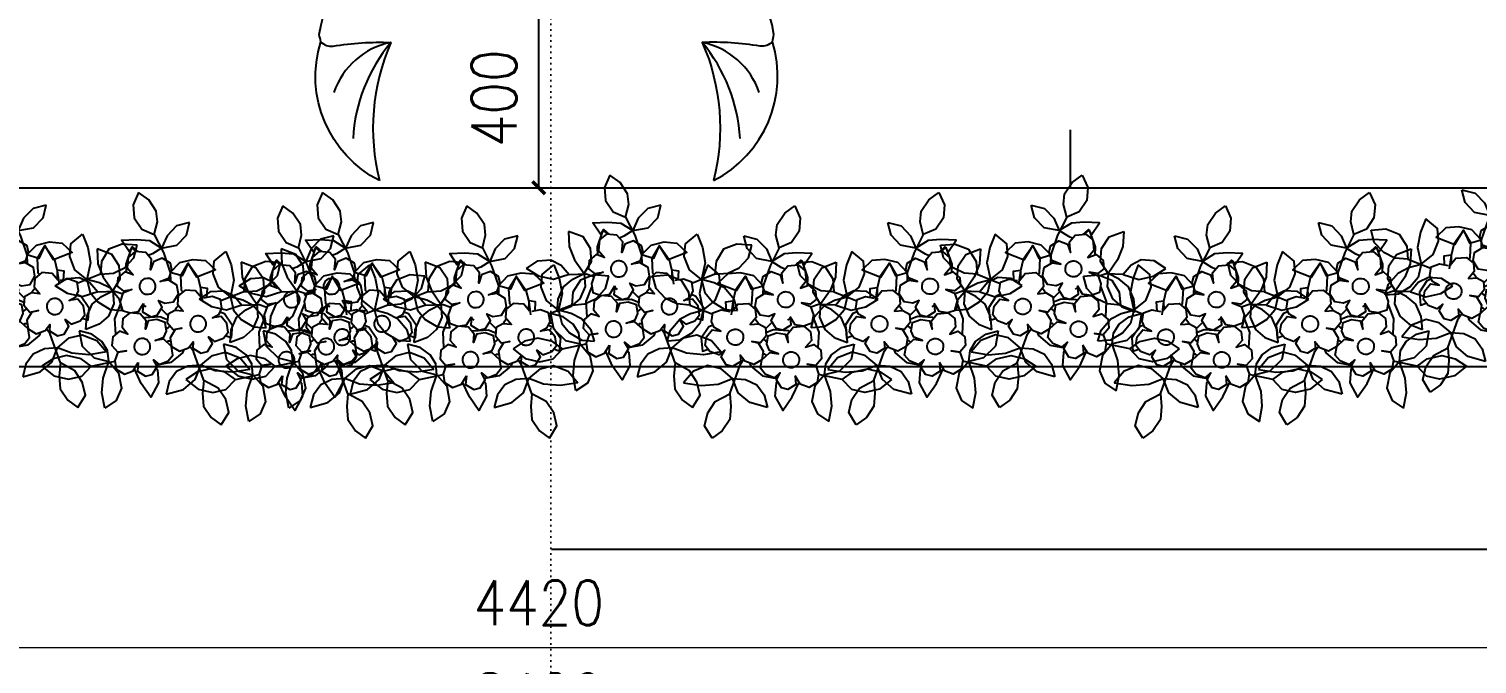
# Model space of a CAD drawing. Header units: millimetres. Extents: x -73920 to 111210, y -48963 to 87920.
# Drawn here: x 27017 to 30252, y 33941 to 35362 of the extents above; entities that cross this region are included whole.
import ezdxf
from ezdxf.lldxf.tags import DXFTag

# ---------------------------------------------------------------- set-up
doc = ezdxf.new("R2010")
doc.units = ezdxf.units.MM
doc.header["$LTSCALE"] = 100
doc.header["$MEASUREMENT"] = 0
doc.linetypes.add('DOT2', pattern=[0.125, 0, -0.125])
doc.layers.add('A-DIM', color=76, linetype='Continuous', lineweight=0)
for name, color, linetype in [('A-HATCH', 251, 'Continuous'), ('LANDSCAPE', 41, 'Continuous'), ('pohon', 3, 'Continuous'), ('water', 150, 'DOT2')]:
    doc.layers.add(name, color=color, linetype=linetype)
doc.styles.add('DIM25', font='simplex.shx', dxfattribs={"width": 0.85, "height": 50})
doc.styles.add('DIM50', font='simplex.shx', dxfattribs={"width": 0.85, "height": 100})
tags = doc.linetypes.add('DASHED2', pattern=[0.375, 0.25, -0.125]).pattern_tags.tags
tags[6:7] = [DXFTag(74, 4), DXFTag(75, 0), DXFTag(340, '0'), DXFTag(46, 1.0), DXFTag(50, 0.0), DXFTag(44, 0.0), DXFTag(45, 0.0)]
tags[4:5] = [DXFTag(74, 4), DXFTag(75, 0), DXFTag(340, '0'), DXFTag(46, 1.0), DXFTag(50, 0.0), DXFTag(44, 0.0), DXFTag(45, 0.0)]
doc.dimstyles.new('DIM25', dxfattribs={"dimtxt": 500, "dimasz": 1, "dimexe": 25, "dimexo": 20, "dimgap": 25, "dimtad": 1, "dimdec": 0, "dimzin": 0, "dimdsep": 46, "dimtxsty": 'DIM25', "dimblk": 'Tick', "dimcen": 0.09, "dimdle": 25, "dimclrd": 256, "dimclre": 256, "dimclrt": 1, "dimadec": 0, "dimazin": 0, "dimtfac": 1, "dimtdec": 0, "dimtix": 1, "dimtmove": 2, "dimatfit": 3, "dimldrblk": 'Tick', "dimfxl": 1, "dimtolj": 1, "dimtzin": 0, "dimlwd": 5, "dimarcsym": 0})
doc.dimstyles.new('DIM50', dxfattribs={"dimtxt": 50, "dimasz": 2, "dimexe": 25, "dimexo": 20, "dimgap": 50, "dimtad": 1, "dimdec": 0, "dimzin": 0, "dimdsep": 46, "dimtxsty": 'DIM50', "dimblk": 'Tick', "dimcen": 0.09, "dimdle": 25, "dimclrd": 256, "dimclre": 256, "dimclrt": 1, "dimadec": 0, "dimazin": 0, "dimtfac": 1, "dimtdec": 0, "dimtix": 1, "dimtmove": 2, "dimatfit": 3, "dimldrblk": 'Tick', "dimfxl": 1, "dimtolj": 1, "dimtzin": 0, "dimlwd": 5, "dimarcsym": 0})

# ---------------------------------------------------------------- blocks, each defined once
blk = doc.blocks.new('Tick')
at = {"const_width": 4}
blk.add_lwpolyline([(-7.1, -7.1), (7.1, 7.1)], dxfattribs=at)
blk = doc.blocks.new('*D13')
at = {"layer": 'A-DIM', "lineweight": 5, "transparency": 16777216}
blk.add_line((28156.3, 35008.6), (28156.3, 35404.6), dxfattribs=at)
at = {"layer": 'A-DIM', "lineweight": -2, "transparency": 16777216}
for p, q in [((28176.3, 35406.6), (28181.3, 35406.6)), ((28176.3, 35006.6), (28181.3, 35006.6))]:
    blk.add_line(p, q, dxfattribs=at)
at = {"layer": 'DEFPOINTS', "color": 0, "transparency": 16777216}
for p in [(28156.3, 35406.6), (28156.3, 35406.6), (28156.3, 35006.6)]:
    blk.add_point(p, dxfattribs=at)
at = {"layer": 'A-DIM', "lineweight": 5, "transparency": 16777216, "xscale": 2, "yscale": 2, "zscale": 2}
for p, rotation in [((28156.3, 35406.6), 90), ((28156.3, 35006.6), 270)]:
    blk.add_blockref('Tick', p, dxfattribs=dict(at, rotation=rotation))
at = {"layer": 'A-DIM', "color": 1, "transparency": 16777216, "insert": (28056.3, 35206.6), "char_height": 100, "attachment_point": 5, "rotation": 90, "style": 'DIM50'}
blk.add_mtext('\\A1;400', dxfattribs=at)
blk = doc.blocks.new('*D14')
at = {"layer": 'A-DIM', "lineweight": -2, "transparency": 16777216}
for p, q in [((22746.1, 34186.6), (22746.1, 33351.8)), ((33566.5, 34186.6), (33566.5, 33351.8))]:
    blk.add_line(p, q, dxfattribs=at)
at = {"layer": 'A-DIM', "lineweight": 5, "transparency": 16777216}
blk.add_line((22748.1, 33376.8), (33564.5, 33376.8), dxfattribs=at)
at = {"layer": 'DEFPOINTS', "color": 0, "transparency": 16777216}
for p in [(22746.1, 34206.6), (33566.5, 34206.6), (33566.5, 33376.8)]:
    blk.add_point(p, dxfattribs=at)
at = {"layer": 'A-DIM', "lineweight": 5, "transparency": 16777216, "xscale": 2, "yscale": 2, "zscale": 2, "rotation": 180}
blk.add_blockref('Tick', (22746.1, 33376.8), dxfattribs=at)
at = {"layer": 'A-DIM', "lineweight": 5, "transparency": 16777216, "xscale": 2, "yscale": 2, "zscale": 2}
blk.add_blockref('Tick', (33566.5, 33376.8), dxfattribs=at)
at = {"layer": 'A-DIM', "color": 1, "transparency": 16777216, "insert": (28156.3, 33476.8), "char_height": 100, "attachment_point": 5, "style": 'DIM50'}
blk.add_mtext('\\A1;10820', dxfattribs=at)
blk = doc.blocks.new('*D16')
at = {"layer": 'A-DIM', "lineweight": -2, "transparency": 16777216}
for p, q in [((32366.5, 34586.6), (32366.5, 33744.9)), ((23946.1, 34145.8), (23946.1, 33744.9))]:
    blk.add_line(p, q, dxfattribs=at)
at = {"layer": 'A-DIM', "lineweight": 5, "transparency": 16777216}
blk.add_line((23948.1, 33769.9), (32364.5, 33769.9), dxfattribs=at)
at = {"layer": 'DEFPOINTS', "color": 0, "transparency": 16777216}
for p in [(32366.5, 34606.6), (23946.1, 34165.8), (32366.5, 33769.9)]:
    blk.add_point(p, dxfattribs=at)
at = {"layer": 'A-DIM', "lineweight": 5, "transparency": 16777216, "xscale": 2, "yscale": 2, "zscale": 2, "rotation": 180}
blk.add_blockref('Tick', (23946.1, 33769.9), dxfattribs=at)
at = {"layer": 'A-DIM', "lineweight": 5, "transparency": 16777216, "xscale": 2, "yscale": 2, "zscale": 2}
blk.add_blockref('Tick', (32366.5, 33769.9), dxfattribs=at)
at = {"layer": 'A-DIM', "color": 1, "transparency": 16777216, "insert": (28156.3, 33869.9), "char_height": 100, "attachment_point": 5, "style": 'DIM50'}
blk.add_mtext('\\A1;8420', dxfattribs=at)
blk = doc.blocks.new('*D18')
at = {"layer": 'A-DIM', "lineweight": -2, "transparency": 16777216}
for p, q in [((25946.1, 34986.6), (25946.1, 33953.2)), ((30366.5, 34986.6), (30366.5, 33953.2))]:
    blk.add_line(p, q, dxfattribs=at)
at = {"layer": 'A-DIM', "lineweight": 5, "transparency": 16777216}
blk.add_line((25948.1, 33978.2), (30364.5, 33978.2), dxfattribs=at)
at = {"layer": 'DEFPOINTS', "color": 0, "transparency": 16777216}
for p in [(25946.1, 35006.6), (30366.5, 35006.6), (30366.5, 33978.2)]:
    blk.add_point(p, dxfattribs=at)
at = {"layer": 'A-DIM', "lineweight": 5, "transparency": 16777216, "xscale": 2, "yscale": 2, "zscale": 2, "rotation": 180}
blk.add_blockref('Tick', (25946.1, 33978.2), dxfattribs=at)
at = {"layer": 'A-DIM', "lineweight": 5, "transparency": 16777216, "xscale": 2, "yscale": 2, "zscale": 2}
blk.add_blockref('Tick', (30366.5, 33978.2), dxfattribs=at)
at = {"layer": 'A-DIM', "color": 1, "transparency": 16777216, "insert": (28156.3, 34078.2), "char_height": 100, "attachment_point": 5, "style": 'DIM50'}
blk.add_mtext('\\A1;4420', dxfattribs=at)
blk = doc.blocks.new('A$C46902D6E')
at = {"layer": 'pohon', "linetype": 'Continuous'}
for points in [[(0.0386, 0.2531), (0.0482, 0.2244), (0.0434, 0.1958), (0.0243, 0.1719), (-0.0044, 0.1623), (-0.0091, 0.191), (-0.0044, 0.2149), (0.0147, 0.2387)], [(-0.0808, 0.1958), (-0.0521, 0.1862), (-0.033, 0.1623), (-0.0235, 0.1337), (-0.0569, 0.1432), (-0.076, 0.1671)], [(-0.1668, 0.1384), (-0.1812, 0.1098), (-0.1907, 0.0763), (-0.1859, 0.0381), (-0.1573, 0.0572), (-0.1429, 0.0859), (-0.1429, 0.1145)], [(-0.291, 0.1241), (-0.2576, 0.1241), (-0.2289, 0.1098), (-0.2146, 0.0811), (-0.2146, 0.0524), (-0.2433, 0.0572), (-0.2672, 0.0716), (-0.2863, 0.0954)], [(-0.0474, 0.0811), (-0.0665, 0.105), (-0.0951, 0.1145), (-0.1238, 0.1145), (-0.1477, 0.0954), (-0.1074, 0.0758), (-0.0851, 0.1055), (-0.0747, 0.0758)], [(0.0064, 0.0068), (0.0064, -0.0122), (-0.0125, -0.0217), (-0.0268, -0.0169), (-0.0363, 0.002), (-0.0268, 0.0163), (-0.041, 0.0115), (-0.06, 0.0163), (-0.0695, 0.0353), (-0.0647, 0.0542), (-0.0458, 0.0637), (-0.0268, 0.059), (-0.0458, 0.0685), (-0.0505, 0.0875), (-0.0458, 0.1017), (-0.0268, 0.1112), (-0.0078, 0.1017), (-0.003, 0.0827), (-0.003, 0.1064), (0.0112, 0.1207), (0.0349, 0.1207), (0.0492, 0.1064), (0.0492, 0.0827), (0.0349, 0.0685), (0.0539, 0.0732), (0.0681, 0.059), (0.0681, 0.04), (0.0539, 0.0305), (0.0349, 0.0353), (0.0539, 0.0258), (0.0587, 0.0068), (0.0539, -0.0122), (0.0349, -0.0169), (0.0159, -0.0122)], [(0.1199, 0.1193), (0.1151, 0.0859), (0.1007, 0.0572), (0.0769, 0.0286), (0.0625, 0.0572), (0.0673, 0.0859), (0.0864, 0.1098)], [(-0.2719, -0.024), (-0.2624, -0.0001), (-0.2385, 0.0238), (-0.2146, 0.0333), (-0.1859, 0.0381), (-0.1955, 0.0095), (-0.2146, -0.0097), (-0.2433, -0.024)], [(0.2059, 0.0286), (0.182, 0.0477), (0.1533, 0.0524), (0.1294, 0.0429), (0.1103, 0.0238), (0.1437, 0.0095), (0.1772, 0.0142)], [(0.1294, -0.0622), (0.1294, -0.0335), (0.1199, -0.0049), (0.1007, 0.0142), (0.0769, 0.0286), (0.0721, -0.0001), (0.0816, -0.0288), (0.1007, -0.0479)], [(0.0064, -0.1261), (0.0064, -0.1451), (-0.0125, -0.1546), (-0.0268, -0.1498), (-0.0363, -0.1308), (-0.0268, -0.1166), (-0.041, -0.1261), (-0.06, -0.1166), (-0.0695, -0.1024), (-0.0647, -0.0834), (-0.0458, -0.0691), (-0.0268, -0.0739), (-0.0458, -0.0644), (-0.0505, -0.0502), (-0.0458, -0.0312), (-0.0268, -0.0264), (-0.0078, -0.0312), (-0.003, -0.0502), (-0.003, -0.0312), (0.0112, -0.0169), (0.0349, -0.0169), (0.0492, -0.0312), (0.0492, -0.0502), (0.0349, -0.0644), (0.0539, -0.0596), (0.0681, -0.0739), (0.0681, -0.0929), (0.0539, -0.1071), (0.0349, -0.1024), (0.0539, -0.1071), (0.0587, -0.1261), (0.0539, -0.1451), (0.0349, -0.1546), (0.0159, -0.1451)], [(-0.2433, -0.1195), (-0.205, -0.1291), (-0.1668, -0.1291), (-0.1334, -0.1195), (-0.1573, -0.0956), (-0.1859, -0.0861), (-0.2194, -0.0956)], [(0.1437, -0.067), (0.1342, -0.1004), (0.1055, -0.1243), (0.0721, -0.1291), (0.0769, -0.1052), (0.0912, -0.0861), (0.1151, -0.0718)], [(-0.0617, -0.1912), (-0.0999, -0.1768), (-0.1238, -0.153), (-0.1334, -0.1195), (-0.1047, -0.1243), (-0.0808, -0.1386), (-0.0665, -0.1625)], [(0.0721, -0.2342), (0.0816, -0.2007), (0.0816, -0.1673), (0.0721, -0.1291), (0.0482, -0.153), (0.0386, -0.1864), (0.0482, -0.2151)], [(0.2202, -0.153), (0.1915, -0.1721), (0.1581, -0.1768), (0.1294, -0.1673), (0.1103, -0.1434), (0.1342, -0.1291), (0.1676, -0.1243), (0.1963, -0.1339)], [(-0.1907, -0.2485), (-0.205, -0.2198), (-0.1955, -0.1912), (-0.1764, -0.1673), (-0.1429, -0.153), (-0.1429, -0.1816), (-0.1477, -0.2103), (-0.1668, -0.2342)]]:
    blk.add_lwpolyline(points, close=True, dxfattribs=at)
for points in [[(-0.0044, 0.1623), (-0.0283, 0.1241), (-0.0474, 0.0811), (-0.0495, 0.0619)], [(0.0283, 0.1207), (0.0414, 0.1308), (0.0482, 0.1193), (0.0673, 0.1432), (0.0339, 0.148), (0.0052, 0.148), (-0.0235, 0.1337), (-0.0044, 0.1193), (0.0052, 0.1146)], [(-0.0794, 0.0404), (-0.076, 0.0429), (-0.0713, 0.0763), (-0.0856, 0.105), (-0.1095, 0.0763), (-0.1178, 0.052), (-0.1245, 0.0227)], [(0.0311, 0.1207), (0.0434, 0.1289), (0.053, 0.0907), (0.0507, 0.0724)], [(-0.0447, 0.068), (-0.0438, 0.0632)], [(-0.2146, 0.0524), (-0.1651, 0.0277)], [(-0.1217, 0.0305), (-0.1075, 0.0447), (-0.0837, 0.0447), (-0.0695, 0.0305), (-0.0695, 0.0115), (-0.0837, -0.0027), (-0.0647, -0.0027), (-0.0505, -0.0122), (-0.0505, -0.0312), (-0.0647, -0.0454), (-0.0837, -0.0407), (-0.0695, -0.0454), (-0.06, -0.0644), (-0.0647, -0.0834), (-0.0837, -0.0929), (-0.1027, -0.0834), (-0.1122, -0.0691), (-0.1122, -0.0834), (-0.1312, -0.0929), (-0.1454, -0.0881), (-0.1549, -0.0691), (-0.1454, -0.0549), (-0.1597, -0.0644), (-0.1787, -0.0549), (-0.1881, -0.0407), (-0.1834, -0.0217), (-0.1692, -0.0075), (-0.1502, -0.0122), (-0.1644, -0.0027), (-0.1692, 0.0115), (-0.1644, 0.0305), (-0.1454, 0.0353), (-0.1264, 0.0305)], [(-0.134, 0.0324), (-0.1334, 0.0524), (-0.1178, 0.0534), (-0.1192, 0.033)], [(0.0402, 0.0339), (0.0398, 0.0328)], [(-0.1664, 0.0032), (-0.1764, -0.0001), (-0.1955, -0.024), (-0.1955, -0.0526), (-0.1822, -0.0496)], [(-0.0719, 0.0091), (-0.0665, -0.0001), (-0.0665, -0.0027)], [(0.0078, 0.0041), (0.0004, -0.0001)], [(0.1103, 0.0238), (0.0721, 0.0286), (0.0543, 0.0241)], [(0.0571, 0.0004), (0.0577, -0.0001), (0.0673, -0.0335), (0.0625, -0.067), (0.0619, -0.0676)], [(-0.0505, -0.0155), (-0.0343, -0.0019)], [(0.0021, -0.026), (0.0004, -0.024), (-0.033, -0.0192), (-0.0505, -0.0242)], [(0.0204, -0.0169), (0.0216, -0.0136)], [(-0.1484, -0.0569), (-0.1471, -0.0575)], [(-0.0773, -0.0428), (-0.0769, -0.0424)], [(-0.0573, -0.038), (-0.0494, -0.0458)], [(-0.0494, -0.0456), (-0.0521, -0.0431)], [(-0.1429, -0.153), (-0.1143, -0.0909), (-0.1054, -0.0793)], [(-0.0928, -0.0883), (-0.0904, -0.0956), (-0.0665, -0.1195), (-0.0348, -0.1286)], [(-0.0533, -0.0748), (-0.0569, -0.0718), (-0.0617, -0.0712)], [(0.1103, -0.1434), (0.0583, -0.1274)], [(-0.0344, -0.1345), (-0.0378, -0.1386), (-0.0426, -0.1673), (-0.0283, -0.2007), (-0.0044, -0.1721), (0.0137, -0.1405)]]:
    blk.add_lwpolyline(points, dxfattribs=at)
for points in [[(0.0004, 0.0277, -0.098476), (-0.0065, 0.0291, -0.098485), (-0.0123, 0.033, -0.098498), (-0.0162, 0.0388, -0.098507), (-0.0175, 0.0457, -0.098507), (-0.0162, 0.0525, -0.098498), (-0.0123, 0.0584, -0.098485), (-0.0065, 0.0622, -0.098476), (0.0004, 0.0636, -0.098476), (0.0073, 0.0622, -0.098485), (0.0131, 0.0584, -0.098498), (0.017, 0.0525, -0.098507), (0.0184, 0.0457, -0.098507), (0.017, 0.0388, -0.098498), (0.0131, 0.033, -0.098485), (0.0073, 0.0291, -0.098476)], [(-0.1195, -0.0462, -0.098476), (-0.1264, -0.0449, -0.098485), (-0.1322, -0.041, -0.098498), (-0.1361, -0.0352, -0.098507), (-0.1374, -0.0283, -0.098507), (-0.1361, -0.0214, -0.098498), (-0.1322, -0.0156, -0.098485), (-0.1264, -0.0117, -0.098476), (-0.1195, -0.0104, -0.098476), (-0.1126, -0.0117, -0.098485), (-0.1068, -0.0156, -0.098498), (-0.1029, -0.0214, -0.098507), (-0.1015, -0.0283, -0.098507), (-0.1029, -0.0352, -0.098498), (-0.1068, -0.041, -0.098485), (-0.1126, -0.0449, -0.098476)], [(0.0004, -0.1075, -0.098476), (-0.0065, -0.1061, -0.098485), (-0.0123, -0.1022, -0.098498), (-0.0162, -0.0964, -0.098507), (-0.0175, -0.0895, -0.098507), (-0.0162, -0.0826, -0.098498), (-0.0123, -0.0768, -0.098485), (-0.0065, -0.0729, -0.098476), (0.0004, -0.0716, -0.098476), (0.0073, -0.0729, -0.098485), (0.0131, -0.0768, -0.098498), (0.017, -0.0826, -0.098507), (0.0184, -0.0895, -0.098507), (0.017, -0.0964, -0.098498), (0.0131, -0.1022, -0.098485), (0.0073, -0.1061, -0.098476)]]:
    blk.add_lwpolyline(points, format="xyb", close=True, dxfattribs=at)
blk = doc.blocks.new('*D94')
at = {"layer": 'A-HATCH', "lineweight": -2, "transparency": 16777216}
for p, q in [((28204.8, 39405), (34357.3, 39405)), ((28184.8, 34198.5), (34357.3, 34198.5))]:
    blk.add_line(p, q, dxfattribs=at)
at = {"layer": 'A-HATCH', "lineweight": 5, "transparency": 16777216}
blk.add_line((34332.3, 34199.5), (34332.3, 39404), dxfattribs=at)
at = {"layer": 'DEFPOINTS', "color": 0, "transparency": 16777216}
for p in [(28184.8, 39405), (34332.3, 39405), (28164.8, 34198.5)]:
    blk.add_point(p, dxfattribs=at)
at = {"layer": 'A-HATCH', "lineweight": 5, "transparency": 16777216}
for p, rotation in [((34332.3, 39405), 90), ((34332.3, 34198.5), 270)]:
    blk.add_blockref('Tick', p, dxfattribs=dict(at, rotation=rotation))
at = {"layer": 'A-HATCH', "color": 1, "transparency": 16777216, "insert": (34282.3, 36801.8), "char_height": 50, "attachment_point": 5, "rotation": 90, "style": 'DIM25'}
blk.add_mtext('\\A1;5207', dxfattribs=at)
blk = doc.blocks.new('*D142')
at = {"layer": 'A-HATCH', "lineweight": -2, "transparency": 16777216}
for p, q in [((28177.6, 39389.5), (35756.5, 39389.5)), ((28026.5, 33871.4), (35756.5, 33871.4))]:
    blk.add_line(p, q, dxfattribs=at)
at = {"layer": 'A-HATCH', "lineweight": 5, "transparency": 16777216}
blk.add_line((35731.5, 33872.4), (35731.5, 39388.5), dxfattribs=at)
at = {"layer": 'DEFPOINTS', "color": 0, "transparency": 16777216}
for p in [(28157.6, 39389.5), (35731.5, 39389.5), (28006.5, 33871.4)]:
    blk.add_point(p, dxfattribs=at)
at = {"layer": 'A-HATCH', "lineweight": 5, "transparency": 16777216}
for p, rotation in [((35731.5, 39389.5), 90), ((35731.5, 33871.4), 270)]:
    blk.add_blockref('Tick', p, dxfattribs=dict(at, rotation=rotation))
at = {"layer": 'A-HATCH', "color": 1, "transparency": 16777216, "insert": (35681.5, 36630.5), "char_height": 50, "attachment_point": 5, "rotation": 90, "style": 'DIM25'}
blk.add_mtext('\\A1;5518', dxfattribs=at)

msp = doc.modelspace()

# ---------------------------------------------------------------- linework, layer by layer
at = {"layer": 'A-HATCH', "color": 1, "linetype": 'DOT2'}
msp.add_line((28183.14787043, 6001.92580437), (28183.14787043, 55270.30105613), dxfattribs=at)
at = {"layer": 'LANDSCAPE', "ltscale": 1.1}
for points in [[(27669.12345521, 35333.16702801, -0.0039371882), (27665.89695192, 35349.03801764, -0.3512960309), (27896.35688574, 35567.74760348)], [(28678.0647955, 35333.16702801, 0.0039371882), (28681.29129879, 35349.03801764, 0.3512960309), (28450.83136498, 35567.74760348)]]:
    msp.add_lwpolyline(points, format="xyb", dxfattribs=at)
for points in [[(27800.524153, 35022.5867337, -0.3654085019), (27669.12345504, 35333.16702801, 0.2473489416), (27696.65785465, 35323.28256055, -0.0495480442), (27825.67553805, 35331.45100696, 0.1660816821)], [(28546.66409771, 35022.5867337, 0.3654085019), (28678.06479567, 35333.16702801, -0.2473489416), (28650.53039607, 35323.28256055, 0.0495480442), (28521.51271266, 35331.45100696, -0.1660816821)]]:
    msp.add_lwpolyline(points, format="xyb", close=True, dxfattribs=at)
at = {"layer": 'LANDSCAPE'}
for points in [[(23946.0726113, 34606.61640436), (23946.0726113, 35006.61640437), (32366.5055898, 35006.61640437), (32366.5055898, 34606.61640437)], [(22746.0726113, 34206.61640437), (22746.0726113, 34606.61640437), (33566.50558981, 34606.61640437), (33566.50558981, 34206.61640437)]]:
    msp.add_lwpolyline(points, dxfattribs=at)
at = {"layer": 'LANDSCAPE', "ltscale": 1.1}
for centre, radius, start, end in [((27859.6364931, 35164.46626258), 170.40320221, 101.4958896053, 161.0824093039), ((28110.97308715, 35095.35002137), 370.32197736, 140.3901855638, 176.7245927927), ((28236.21516357, 35095.35002137), 370.32197736, 3.2754072073, 39.6098144362), ((28487.55175761, 35164.46626258), 170.40320221, 18.9175906961, 78.5041103945)]:
    msp.add_arc(centre, radius, start, end, dxfattribs=at)
at = {"layer": 'water', "linetype": 'DASHED2', "ltscale": 0.5}
for p, q in [((28156.28910055, 35006.61640437), (28156.28910055, 35406.61640437)), ((28156.28910055, 35006.61640437), (28156.28910055, 35406.61640437)), ((29343.50558984, 35136.02824828), (29343.50558984, 35006.61640437))]:
    msp.add_line(p, q, dxfattribs=at)

# ---------------------------------------------------------------- block references
at = {"layer": 'pohon', "linetype": 'ByBlock', "xscale": 1000.000000000018, "yscale": 1000, "zscale": 1000, "rotation": 5.000000000109971}
msp.add_blockref('A$C46902D6E', (30316.30579533, 34813.64567861), dxfattribs=at)
at = {"layer": 'pohon', "yscale": 1000, "zscale": 1000}
for p, xscale, rotation in [((26958.39150915, 34779.49647991), -1000.000000000018, 354.99999999989), ((28331.59324449, 34779.49647991), -1000.000000000018, 354.99999999989), ((29354.18669195, 34779.49647991), 1000.000000000018, 5.000000000109971), ((27278.66079958, 34740.56109114), -1000.000000000018, 354.99999999989), ((27689.74343153, 34740.56109114), -1000.000000000018, 354.99999999989), ((29033.91740152, 34740.56109114), 1000.000000000018, 5.000000000109971), ((29996.0365049, 34740.56109114), 1000.000000000018, 5.000000000109971), ((27600.73712703, 34710.78610299), -1000.000000000018, 354.99999999989), ((28011.81975899, 34710.78610299), -1000.000000000018, 354.99999999989), ((28711.84107407, 34710.78610299), 1000.000000000018, 5.000000000109971), ((29673.96017745, 34710.78610299), 1000.000000000018, 5.000000000109971)]:
    msp.add_blockref('A$C46902D6E', p, dxfattribs=dict(at, xscale=xscale, rotation=rotation))

# ---------------------------------------------------------------- dimensions: what is measured, and where the dimension line sits
at = {"layer": 'A-DIM'}
dim = msp.add_linear_dim(base=(28156.28910055, 35406.61640437), p1=(28156.28910055, 35006.61640437), p2=(28156.28910055, 35406.61640437), angle=90, dimstyle='DIM50', dxfattribs=at)
dim.commit()
dim.dimension.update_dxf_attribs({"geometry": '*D13', "text_midpoint": (28056.28910055, 35206.61640437)})
for base, p1, p2, picture, middle in [((30366.50558984, 33978.23574472), (25946.07261127, 35006.61640437), (30366.50558984, 35006.61640437), '*D18', (28156.28910055, 34078.23574472)), ((32366.5055898, 33769.88472272), (23946.0726113, 34165.75056354), (32366.5055898, 34606.61640437), '*D16', (28156.28910055, 33869.88472272)), ((33566.50558981, 33376.84126122), (22746.0726113, 34206.61640437), (33566.50558981, 34206.61640437), '*D14', (28156.28910055, 33476.84126122))]:
    dim = msp.add_linear_dim(base=base, p1=p1, p2=p2, dimstyle='DIM50', dxfattribs=at)
    dim.commit()
    dim.dimension.update_dxf_attribs({"geometry": picture, "text_midpoint": middle})
at = {"layer": 'A-HATCH', "color": 40}
dim = msp.add_linear_dim(base=(34332.33736833, 39405.02010295), p1=(28164.83792553, 34198.49489876), p2=(28184.83792553, 39405.02010295), angle=90, dimstyle='DIM25', dxfattribs=at)
dim.commit()
dim.dimension.update_dxf_attribs({"geometry": '*D94', "text_midpoint": (34282.33736833, 36801.75750086)})
at = {"layer": 'A-HATCH', "color": 150}
dim = msp.add_linear_dim(base=(35731.5442395, 39389.54123971), p1=(28006.52719579, 33871.40020208), p2=(28157.62919561, 39389.54123971), angle=90, dimstyle='DIM25', dxfattribs=at)
dim.commit()
dim.dimension.update_dxf_attribs({"geometry": '*D142', "text_midpoint": (35681.5442395, 36630.47072089)})

doc.saveas('drawing.dxf')
